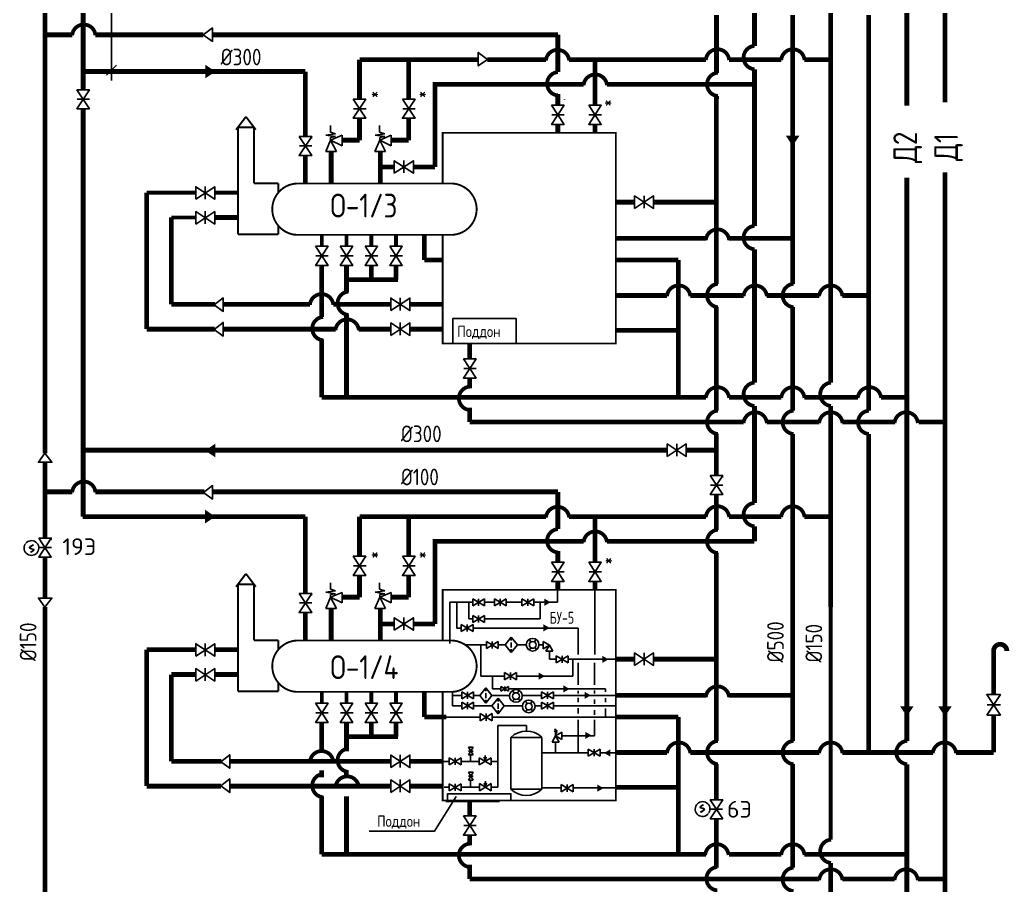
# Model space of a CAD drawing. Extents: x 0 to 118900, y 0 to 84100.
# Drawn here: x 73293 to 94078, y 21421 to 39600 of the extents above; entities that cross this region are included whole.
import ezdxf

# ---------------------------------------------------------------- set-up
doc = ezdxf.new("R2010")
doc.units = 0
doc.header["$LTSCALE"] = 1000
doc.layers.get('0').update_dxf_attribs({"linetype": 'CONTINUOUS'})
for name, color, linetype in [('LAYER1', 7, 'CONTINUOUS'), ('LAYER2', 7, 'CONTINUOUS'), ('ВОДА', 135, 'CONTINUOUS'), ('НЕФТЬ', 14, 'CONTINUOUS'), ('НЕФТЬ2', 8, 'CONTINUOUS')]:
    doc.layers.add(name, color=color, linetype=linetype)
doc.styles.add('ESKD', font='TXT.shx', dxfattribs={"width": 0.7, "height": 3})
doc.styles.add('MONOTXT_', font='txt.shx', dxfattribs={"width": 0.8})
doc.styles.get("Standard").update_dxf_attribs({"font": 'txt.shx', "width": 0.75})

# ---------------------------------------------------------------- blocks, each defined once
blk = doc.blocks.new('2')
for p, q in [((0, -1.5), (5, 1.5)), ((0, 1.5), (5, -1.5)), ((0, -1.5), (0, 1.5)), ((2.5, 1.25), (2.07, 1.69)), ((2.5, 0), (2.07, 1.69)), ((2.5, 0), (2.5, 2.5)), ((2.93, 1.69), (2.5, 1.25)), ((2.5, 0), (2.93, 1.69)), ((5, -1.5), (5, 1.5))]:
    blk.add_line(p, q)
blk = doc.blocks.new('5')
for p, q in [((-0.98, 3.28), (0.98, 3.28)), ((0.98, 3.28), (-0.98, 0)), ((-0.98, 3.28), (0.98, 0)), ((-0.98, 0), (0.98, 0)), ((0, 1.64), (-0.96, 1.64)), ((0, 1.64), (0.94, 1.64))]:
    blk.add_line(p, q)

msp = doc.modelspace()

# ---------------------------------------------------------------- linework, layer by layer
for p, q in [((75220, 38322), (75219, 40054)), ((75115, 38437), (75328, 38649)), ((84733, 37925), (84736, 37922)), ((79725, 37176), (79925, 37207)), ((79818, 37238), (79818, 37376)), ((79925, 37207), (79818, 37238)), ((80759, 37176), (80959, 37207)), ((80851, 37238), (80851, 37376)), ((80959, 37207), (80851, 37238)), ((79431, 37122), (79434, 37119)), ((79823, 37071), (79721, 36830)), ((79925, 37145), (79725, 37176)), ((79823, 37071), (80064, 37173)), ((79823, 37130), (79925, 37145)), ((79823, 37071), (79823, 37130)), ((80064, 36951), (79823, 37071)), ((79944, 36830), (79823, 37071)), ((80064, 37173), (80064, 36951)), ((80857, 37071), (80755, 36830)), ((80959, 37145), (80759, 37176)), ((80857, 37071), (81098, 37173)), ((80857, 37130), (80959, 37145)), ((80857, 37071), (80857, 37130)), ((81098, 36951), (80857, 37071)), ((80977, 36830), (80857, 37071)), ((81098, 37173), (81098, 36951)), ((79721, 36830), (79944, 36830)), ((80755, 36830), (80977, 36830)), ((88064, 29999), (88067, 29997)), ((73961, 28686), (73964, 28683)), ((79818, 27638), (79818, 27776)), ((80851, 27638), (80851, 27776)), ((79431, 27522), (79434, 27519)), ((79823, 27471), (79721, 27230)), ((79725, 27576), (79925, 27607)), ((79925, 27545), (79725, 27576)), ((79925, 27607), (79818, 27638)), ((79823, 27471), (80064, 27573)), ((79823, 27530), (79925, 27545)), ((79823, 27471), (79823, 27530)), ((79944, 27230), (79823, 27471)), ((80064, 27351), (79823, 27471)), ((80064, 27573), (80064, 27351)), ((80857, 27471), (80755, 27230)), ((80759, 27576), (80959, 27607)), ((80959, 27545), (80759, 27576)), ((80959, 27607), (80851, 27638)), ((80857, 27471), (81098, 27573)), ((80857, 27530), (80959, 27545)), ((80857, 27471), (80857, 27530)), ((80977, 27230), (80857, 27471)), ((81098, 27351), (80857, 27471)), ((81098, 27573), (81098, 27351)), ((79721, 27230), (79944, 27230)), ((80755, 27230), (80977, 27230)), ((82652, 26470), (83094, 26470)), ((82981, 25815), (83476, 25815)), ((83084, 25569), (83206, 25409)), ((83206, 25409), (83083, 25246)), ((84475, 24429), (84550, 24559)), ((84581, 24615), (84516, 24661)), ((84591, 24652), (84526, 24698)), ((84550, 24559), (84550, 24708)), ((84550, 24559), (84680, 24634)), ((84680, 24484), (84550, 24559)), ((84550, 24559), (84625, 24429)), ((84680, 24634), (84680, 24484)), ((84680, 24559), (84928, 24559)), ((84625, 24429), (84475, 24429)), ((84550, 24429), (84550, 24264)), ((84550, 24264), (84550, 24198)), ((82242, 23178), (83369, 23178))]:
    msp.add_line(p, q)
at = {"color": 7}
for p, q in [((82807, 27290), (82807, 27440)), ((82807, 27440), (83057, 27290)), ((82807, 27290), (83057, 27440)), ((82932, 27365), (82932, 27440)), ((83057, 27290), (83057, 27440)), ((83262, 27440), (83512, 27290)), ((83262, 27290), (83512, 27440)), ((83262, 27290), (83262, 27440)), ((83387, 27365), (83387, 27440)), ((83512, 27290), (83512, 27440)), ((83841, 27290), (83841, 27440)), ((83841, 27440), (84091, 27290)), ((83841, 27290), (84091, 27440)), ((83966, 27365), (83966, 27440)), ((84091, 27290), (84091, 27440)), ((82327, 27366), (82803, 27366)), ((82932, 27365), (82932, 27290)), ((83387, 27365), (83387, 27290)), ((83966, 27365), (83966, 27290)), ((82807, 26938), (82807, 27088)), ((82807, 27088), (83057, 26938)), ((82807, 26938), (83057, 27088)), ((82932, 27013), (82932, 27088)), ((83057, 26938), (83057, 27088)), ((82567, 26747), (82817, 26897)), ((82567, 26897), (82817, 26747)), ((82567, 26747), (82567, 26897)), ((82692, 26822), (82692, 26897)), ((82692, 26822), (82692, 26747)), ((82817, 26747), (82817, 26897)), ((82932, 27013), (82932, 26938)), ((83094, 26540), (83344, 26390)), ((83094, 26390), (83344, 26540)), ((83094, 26390), (83094, 26540)), ((83219, 26465), (83219, 26540)), ((83219, 26465), (83219, 26390)), ((83344, 26390), (83344, 26540)), ((84288, 26539), (84288, 26389)), ((84418, 26464), (84288, 26539)), ((84288, 26389), (84418, 26464)), ((84418, 26464), (84343, 26334)), ((84493, 26334), (84418, 26464)), ((84343, 26334), (84493, 26334)), ((84563, 26092), (84563, 26242)), ((84563, 26242), (84813, 26092)), ((84563, 26092), (84813, 26242)), ((84688, 26167), (84688, 26242)), ((84813, 26092), (84813, 26242)), ((84688, 26167), (84688, 26092)), ((83477, 25738), (83477, 25888)), ((83477, 25888), (83727, 25738)), ((83477, 25738), (83727, 25888)), ((83602, 25813), (83602, 25888)), ((83602, 25813), (83602, 25738)), ((83727, 25738), (83727, 25888)), ((82576, 25485), (82826, 25335)), ((82576, 25335), (82826, 25485)), ((82576, 25335), (82576, 25485)), ((82701, 25410), (82701, 25485)), ((82701, 25410), (82701, 25335)), ((82826, 25335), (82826, 25485)), ((84253, 25483), (84503, 25333)), ((84253, 25333), (84503, 25483)), ((84253, 25333), (84253, 25483)), ((84378, 25408), (84378, 25483)), ((84378, 25408), (84378, 25333)), ((84503, 25333), (84503, 25483)), ((82576, 25268), (82826, 25118)), ((82576, 25118), (82826, 25268)), ((82576, 25118), (82576, 25268)), ((82701, 25193), (82701, 25268)), ((82701, 25193), (82701, 25118)), ((82826, 25118), (82826, 25268)), ((84253, 25268), (84503, 25118)), ((84253, 25118), (84503, 25268)), ((84253, 25118), (84253, 25268)), ((84378, 25193), (84378, 25268)), ((84378, 25193), (84378, 25118)), ((84503, 25118), (84503, 25268)), ((82965, 24877), (82965, 25027)), ((82965, 25027), (83215, 24877)), ((82965, 24877), (83215, 25027)), ((83090, 24952), (83090, 25027)), ((83090, 24952), (83090, 24877)), ((83215, 24877), (83215, 25027)), ((82718, 24321), (82816, 24321)), ((82816, 24321), (82718, 24157)), ((82718, 24321), (82816, 24157)), ((82718, 24157), (82816, 24157)), ((82767, 24239), (82719, 24239)), ((82767, 24239), (82814, 24239)), ((85236, 24280), (85486, 24130)), ((85236, 24130), (85486, 24280)), ((85236, 24130), (85236, 24280)), ((85361, 24205), (85361, 24280)), ((85361, 24205), (85361, 24130)), ((85486, 24130), (85486, 24280)), ((82316, 24098), (82566, 23948)), ((82316, 23948), (82566, 24098)), ((82316, 23948), (82316, 24098)), ((82441, 24023), (82441, 24098)), ((82441, 24023), (82441, 23948)), ((82566, 23948), (82566, 24098)), ((82816, 23794), (82718, 23630)), ((82718, 23794), (82816, 23630)), ((82718, 23794), (82816, 23794)), ((82767, 23712), (82719, 23712)), ((82767, 23712), (82814, 23712)), ((82316, 23550), (82566, 23400)), ((82316, 23400), (82566, 23550)), ((82316, 23400), (82316, 23550)), ((82441, 23475), (82441, 23550)), ((82566, 23400), (82566, 23550)), ((82718, 23630), (82816, 23630)), ((84667, 23385), (84667, 23535)), ((84667, 23535), (84917, 23385)), ((84667, 23385), (84917, 23535)), ((84792, 23460), (84792, 23535)), ((84917, 23385), (84917, 23535)), ((82441, 23475), (82441, 23400)), ((84792, 23460), (84792, 23385))]:
    msp.add_line(p, q, dxfattribs=at)
at = {"color": 14, "const_width": 100}
for points in [[(74624, 38131), (74624, 56364)], [(79294, 38513), (74616, 38513)], [(79294, 37150), (79294, 38513)], [(74624, 29164), (74624, 37730)], [(79294, 36166), (79294, 36749)], [(79294, 29164), (74616, 29164)], [(79294, 27550), (79294, 29164)], [(79294, 26566), (79294, 27149)]]:
    msp.add_lwpolyline(points, dxfattribs=at)
at = {"color": 6}
for points, const_width in [([(91927, 49271), (91927, 37793)], 100), ([(92727, 48751), (92727, 37869)], 100), ([(92727, 36397), (92727, 16573)], 100), ([(91927, 36282), (91927, 24453)], 100), ([(79637, 35082), (79637, 34843)], 80), ([(80157, 35082), (80157, 34843)], 80), ([(80677, 35082), (80677, 34843)], 80), ([(81197, 35082), (81197, 34843)], 80), ([(85814, 34554), (87127, 34554)], 100), ([(87127, 34554), (87127, 33710)], 100), ([(79637, 34442), (79637, 33355)], 100), ([(80157, 34442), (80157, 33884)], 100), ([(80677, 34442), (80677, 34142)], 100), ([(81197, 34442), (81197, 34142)], 100), ([(80184, 34142), (81239, 34142)], 100), ([(87127, 33710), (87127, 31671)], 100), ([(80157, 33406), (80157, 31671)], 100), ([(85814, 33077), (87127, 33077)], 100), ([(79637, 32891), (79637, 31671)], 100), ([(82746, 32800), (82746, 32477)], 100), ([(82746, 32075), (82746, 31860)], 100), ([(79637, 31671), (87706, 31671)], 100), ([(88193, 31671), (89290, 31671)], 100), ([(89777, 31671), (90899, 31671)], 100), ([(91386, 31671), (91927, 31671)], 100), ([(82746, 31455), (82746, 31151)], 100), ([(82746, 31151), (88499, 31151)], 100), ([(88985, 31151), (90087, 31151)], 100), ([(90573, 31151), (91677, 31151)], 100), ([(92177, 31151), (92727, 31151)], 100), ([(79637, 25482), (79637, 25243)], 80), ([(80157, 25482), (80157, 25243)], 80), ([(80677, 25482), (80677, 25243)], 80), ([(81197, 25482), (81197, 25243)], 80), ([(85814, 24954), (87127, 24954)], 100), ([(87127, 24954), (87127, 22071)], 100), ([(79637, 24842), (79637, 24231)], 100), ([(80157, 24842), (80157, 24231)], 100), ([(80677, 24842), (80677, 24542)], 100), ([(81197, 24842), (81197, 24542)], 100), ([(80184, 24542), (81239, 24542)], 100), ([(91927, 23963), (91927, 20751)], 100), ([(79637, 23831), (79637, 23690)], 100), ([(79637, 23831), (79637, 23690)], 100), ([(80155, 23831), (80155, 23690)], 100), ([(80155, 23831), (80155, 23690)], 100), ([(85814, 23477), (87127, 23477)], 100), ([(79637, 23291), (79637, 22071)], 100), ([(80157, 23291), (80157, 22071)], 100), ([(82746, 23200), (82746, 22877)], 100), ([(82746, 22475), (82746, 22260)], 100), ([(79637, 22071), (87706, 22071)], 100), ([(88193, 22071), (89290, 22071)], 100), ([(89777, 22071), (91927, 22071)], 100), ([(82746, 21855), (82746, 21551)], 100), ([(82746, 21551), (90087, 21551)], 100), ([(90573, 21551), (91671, 21551)], 100), ([(92157, 21551), (92727, 21551)], 100)]:
    msp.add_lwpolyline(points, dxfattribs=dict(at, const_width=const_width))
at = {"color": 40}
for points, const_width in [([(73824, 30492), (73824, 40564)], 100), ([(88727, 40288), (88727, 39052)], 100), ([(90327, 40289), (90327, 31978)], 100), ([(91127, 39700), (91127, 31390)], 100), ([(73824, 39284), (74394, 39284)], 100), ([(74882, 39284), (77152, 39284)], 100), ([(77339, 39284), (84596, 39284)], 100), ([(84596, 38501), (84596, 39284)], 100), ([(80430, 38764), (82925, 38764)], 100), ([(80430, 37931), (80430, 38764)], 100), ([(81464, 37931), (81464, 38764)], 100), ([(83112, 38764), (84347, 38764)], 100), ([(84833, 38764), (87705, 38764)], 100), ([(85376, 37805), (85376, 38764)], 100), ([(88193, 38764), (89289, 38764)], 100), ([(89777, 38764), (90327, 38764)], 100), ([(90327, 38764), (90327, 34124)], 100), ([(88727, 38561), (88727, 35270)], 100), ([(82014, 36509), (82014, 38244), (85140, 38244)], 100), ([(85626, 38244), (88727, 38244)], 100), ([(84596, 37805), (84596, 38041)], 100), ([(80430, 37071), (80430, 37530)], 100), ([(81464, 37071), (81464, 37530)], 100), ([(84596, 37226), (84596, 37403)], 100), ([(85376, 37225), (85376, 37403)], 100), ([(80066, 37071), (80430, 37071)], 100), ([(81099, 37071), (81464, 37071)], 100), ([(79835, 36830), (79835, 36161)], 100), ([(80868, 36830), (80868, 36161)], 100), ([(80868, 36509), (81161, 36509)], 100), ([(81563, 36509), (82014, 36509)], 100), ([(75956, 35967), (75956, 33102)], 100), ([(76989, 35967), (75956, 35967)], 80), ([(77878, 35967), (77390, 35967)], 80), ([(76476, 35447), (76476, 33623)], 100), ([(76989, 35447), (76476, 35447)], 80), ([(77878, 35447), (77390, 35447)], 100), ([(88727, 34779), (88727, 31979)], 100), ([(77393, 33623), (76476, 33623)], 100), ([(79389, 33623), (77568, 33623)], 100), ([(81087, 33623), (79877, 33623)], 100), ([(82178, 33623), (81488, 33623)], 100), ([(85814, 33809), (86891, 33809)], 100), ([(87378, 33809), (88499, 33809)], 100), ([(88986, 33809), (90087, 33809)], 100), ([(90574, 33809), (91127, 33809)], 100), ([(77387, 33102), (75956, 33102)], 100), ([(79928, 33102), (77568, 33102)], 100), ([(81087, 33102), (80413, 33102)], 100), ([(82176, 33102), (81488, 33102)], 100), ([(88727, 31488), (88727, 29452)], 100), ([(90327, 31489), (90327, 27262)], 100), ([(91127, 30900), (91127, 24209)], 100), ([(73824, 28714), (73824, 30305)], 100), ([(73824, 29684), (74394, 29684)], 100), ([(74882, 29684), (77173, 29684)], 100), ([(77343, 29684), (84596, 29684)], 100), ([(84596, 28901), (84596, 29684)], 100), ([(80430, 29164), (84347, 29164)], 100), ([(80430, 28331), (80430, 29164)], 100), ([(81464, 28331), (81464, 29164)], 100), ([(84833, 29164), (87705, 29164)], 100), ([(85376, 28205), (85376, 29164)], 100), ([(88193, 29164), (89289, 29164)], 100), ([(89777, 29164), (90327, 29164)], 100), ([(90327, 29164), (90327, 22378)], 80), ([(88727, 28961), (88727, 28644)], 100), ([(82014, 26909), (82014, 28644), (85140, 28644)], 100), ([(85626, 28644), (88727, 28644)], 100), ([(84596, 28205), (84596, 28441)], 100), ([(73824, 27451), (73824, 28313)], 100), ([(80430, 27471), (80430, 27930)], 100), ([(81464, 27471), (81464, 27930)], 100), ([(84596, 27626), (84596, 27803)], 100), ([(85376, 27625), (85376, 27803)], 100), ([(80066, 27471), (80430, 27471)], 100), ([(81099, 27471), (81464, 27471)], 100), ([(73824, 19218), (73824, 27264)], 100), ([(79835, 27230), (79835, 26561)], 100), ([(80868, 27230), (80868, 26561)], 100), ([(80868, 26909), (81161, 26909)], 100), ([(81563, 26909), (82014, 26909)], 100), ([(75956, 26367), (75956, 23502)], 100), ([(76989, 26367), (75956, 26367)], 100), ([(77878, 26367), (77390, 26367)], 100), ([(93750, 25425), (93750, 26350)], 100), ([(76476, 25847), (76476, 24023)], 100), ([(76989, 25847), (76476, 25847)], 100), ([(77878, 25847), (77390, 25847)], 100), ([(93750, 24209), (93750, 24996)], 100), ([(85814, 24209), (86891, 24209)], 100), ([(87378, 24209), (90087, 24209)], 100), ([(90574, 24209), (92474, 24209)], 100), ([(92961, 24209), (93750, 24209)], 100), ([(77524, 24023), (76476, 24023)], 100), ([(81087, 24023), (77705, 24023)], 100), ([(82178, 24023), (81488, 24023)], 100), ([(77519, 23502), (75956, 23502)], 100), ([(81087, 23502), (77705, 23502)], 100), ([(82176, 23502), (81488, 23502)], 100), ([(90327, 21889), (90327, 16803)], 100)]:
    msp.add_lwpolyline(points, dxfattribs=dict(at, const_width=const_width))
at = {"color": 7, "const_width": 100}
for points in [[(87929, 39703), (87929, 38485)], [(87928, 38002), (87927, 36509)], [(87927, 36509), (87927, 34049)], [(87927, 33567), (87927, 31386)], [(87927, 30904), (87927, 30027)], [(87927, 29626), (87927, 28885)], [(87927, 28403), (87927, 24449)], [(87927, 23967), (87927, 23217)], [(87927, 22816), (87927, 21786)]]:
    msp.add_lwpolyline(points, dxfattribs=at)
at = {"color": 102, "const_width": 100}
for points in [[(89527, 39702), (89527, 34051)], [(85814, 35007), (87710, 35007)], [(88189, 35007), (89527, 35007)], [(89527, 33565), (89527, 31388)], [(89527, 30902), (89527, 24451)], [(85814, 25407), (87710, 25407)], [(88189, 25407), (89527, 25407)], [(89527, 23965), (89527, 21788)]]:
    msp.add_lwpolyline(points, dxfattribs=at)
for points in [[(74492, 38131), (74755, 37730), (74492, 37730), (74755, 38131), (74492, 38131)], [(74760, 37931), (74497, 37931)], [(80299, 37931), (80562, 37530), (80299, 37530), (80562, 37931), (80299, 37931)], [(81332, 37931), (81596, 37530), (81332, 37530), (81596, 37931), (81332, 37931)], [(80567, 37731), (80304, 37731)], [(81600, 37731), (81337, 37731)], [(84464, 37805), (84728, 37403), (84464, 37403), (84728, 37805), (84464, 37805)], [(85244, 37805), (85508, 37403), (85244, 37403), (85508, 37805), (85244, 37805)], [(84732, 37604), (84469, 37604)], [(85512, 37604), (85249, 37604)], [(79162, 37150), (79425, 36749), (79162, 36749), (79425, 37150), (79162, 37150)], [(79430, 36950), (79167, 36950)], [(81161, 36377), (81563, 36640), (81563, 36377), (81161, 36640), (81161, 36377)], [(81362, 36645), (81362, 36382)], [(76989, 35829), (77390, 36092), (77390, 35829), (76989, 36092), (76989, 35829)], [(77189, 36097), (77189, 35834)], [(86207, 35637), (86608, 35901), (86608, 35637), (86207, 35901), (86207, 35637)], [(86407, 35905), (86407, 35642)], [(76989, 35309), (77390, 35572), (77390, 35309), (76989, 35572), (76989, 35309)], [(77189, 35577), (77189, 35314)], [(79506, 34843), (79769, 34442), (79506, 34442), (79769, 34843), (79506, 34843)], [(80025, 34843), (80289, 34442), (80025, 34442), (80289, 34843), (80025, 34843)], [(80546, 34843), (80809, 34442), (80546, 34442), (80809, 34843), (80546, 34843)], [(81066, 34843), (81329, 34442), (81066, 34442), (81329, 34843), (81066, 34843)], [(79774, 34643), (79510, 34643)], [(80294, 34643), (80030, 34643)], [(80814, 34643), (80550, 34643)], [(81334, 34643), (81071, 34643)], [(81087, 33491), (81488, 33754), (81488, 33491), (81087, 33754), (81087, 33491)], [(81287, 33759), (81287, 33496)], [(81087, 32971), (81488, 33234), (81488, 32971), (81087, 33234), (81087, 32971)], [(81287, 33239), (81287, 32976)], [(82614, 32477), (82878, 32075), (82614, 32075), (82878, 32477), (82614, 32477)], [(82883, 32276), (82619, 32276)], [(86894, 30427), (87295, 30690), (87295, 30427), (86894, 30690), (86894, 30427)], [(87094, 30695), (87094, 30432)], [(87796, 30027), (88059, 29626), (87796, 29626), (88059, 30027), (87796, 30027)], [(88064, 29827), (87800, 29827)], [(73692, 28714), (73955, 28313), (73692, 28313), (73955, 28714), (73692, 28714)], [(73960, 28514), (73697, 28514)], [(80299, 28331), (80562, 27930), (80299, 27930), (80562, 28331), (80299, 28331)], [(81332, 28331), (81596, 27930), (81332, 27930), (81596, 28331), (81332, 28331)], [(80567, 28131), (80304, 28131)], [(81600, 28131), (81337, 28131)], [(84464, 28205), (84728, 27803), (84464, 27803), (84728, 28205), (84464, 28205)], [(85246, 28205), (85509, 27803), (85246, 27803), (85509, 28205), (85246, 28205)], [(84732, 28004), (84469, 28004)], [(85514, 28004), (85251, 28004)], [(79162, 27550), (79425, 27149), (79162, 27149), (79425, 27550), (79162, 27550)], [(79430, 27350), (79167, 27350)], [(81161, 26777), (81563, 27040), (81563, 26777), (81161, 27040), (81161, 26777)], [(81362, 27045), (81362, 26782)], [(76989, 26229), (77390, 26492), (77390, 26229), (76989, 26492), (76989, 26229)], [(77189, 26497), (77189, 26234)], [(86207, 26037), (86608, 26301), (86608, 26037), (86207, 26301), (86207, 26037)], [(86407, 26305), (86407, 26042)], [(76989, 25709), (77390, 25972), (77390, 25709), (76989, 25972), (76989, 25709)], [(77189, 25977), (77189, 25714)], [(93607, 24996), (93892, 25425), (93607, 25425), (93892, 24996), (93607, 24996)], [(79506, 25243), (79769, 24842), (79506, 24842), (79769, 25243), (79506, 25243)], [(80025, 25243), (80289, 24842), (80025, 24842), (80289, 25243), (80025, 25243)], [(80546, 25243), (80809, 24842), (80546, 24842), (80809, 25243), (80546, 25243)], [(81066, 25243), (81329, 24842), (81066, 24842), (81329, 25243), (81066, 25243)], [(93898, 25212), (93613, 25212)], [(79774, 25043), (79510, 25043)], [(80294, 25043), (80030, 25043)], [(80814, 25043), (80550, 25043)], [(81334, 25043), (81071, 25043)], [(81087, 23891), (81488, 24154), (81488, 23891), (81087, 24154), (81087, 23891)], [(81287, 24159), (81287, 23896)], [(81087, 23371), (81488, 23634), (81488, 23371), (81087, 23634), (81087, 23371)], [(81287, 23639), (81287, 23376)], [(88059, 22816), (87796, 23217), (88059, 23217), (87796, 22816), (88059, 22816)], [(82614, 22877), (82878, 22475), (82614, 22475), (82878, 22877), (82614, 22877)], [(87791, 23016), (88054, 23016)], [(82883, 22676), (82619, 22676)]]:
    msp.add_lwpolyline(points)
for points, const_width in [([(77836, 37290), (78044, 37564)], 40), ([(78044, 37564), (78251, 37290)], 40), ([(77878, 36166), (77878, 37343)], 40), ([(77878, 37343), (78211, 37343)], 40), ([(78211, 37343), (78211, 36166)], 40), ([(82178, 36161), (82178, 37225), (85814, 37225), (85814, 32800), (82178, 32800), (82178, 35082)], 40), ([(77878, 35091), (77878, 36166)], 40), ([(78211, 36166), (78723, 36166)], 40), ([(78723, 36166), (78723, 35968)], 40), ([(82377, 36161), (79110, 36161)], 40), ([(85814, 35769), (86207, 35769)], 100), ([(86608, 35769), (87927, 35769)], 100), ([(78723, 35274), (78723, 35091)], 40), ([(78723, 35091), (77878, 35091)], 40), ([(79110, 35082), (82377, 35082)], 40), ([(77836, 27690), (78044, 27964)], 40), ([(78044, 27964), (78251, 27690)], 40), ([(77878, 27743), (78211, 27743)], 40), ([(77878, 26566), (77878, 27743)], 40), ([(78211, 27743), (78211, 26566)], 40), ([(82178, 26561), (82178, 27625), (85814, 27625), (85814, 23200), (82178, 23200), (82178, 25482)], 40), ([(77878, 25491), (77878, 26566)], 40), ([(78211, 26566), (78723, 26566)], 40), ([(78723, 26566), (78723, 26368)], 40), ([(82377, 26561), (79110, 26561)], 40), ([(85814, 26169), (86207, 26169)], 100), ([(86608, 26169), (87927, 26169)], 100), ([(78723, 25674), (78723, 25491)], 40), ([(78723, 25491), (77878, 25491)], 40), ([(79110, 25482), (82377, 25482)], 40)]:
    msp.add_lwpolyline(points, dxfattribs=dict(const_width=const_width))
at = {"const_width": 40}
for points in [[(79110, 36161, 0.951173), (79110, 35082)], [(82377, 35082, 0.951173), (82377, 36161)], [(79110, 26561, 0.951173), (79110, 25482)], [(82377, 25482, 0.951173), (82377, 26561)]]:
    msp.add_lwpolyline(points, format="xyb", dxfattribs=at)
at = {"color": 0}
for points in [[(82388, 32800), (82388, 33322), (83718, 33322), (83718, 32800)], [(82279, 23200), (82279, 23342), (83609, 23342), (83609, 23200)]]:
    msp.add_lwpolyline(points, dxfattribs=at)
for points in [[(73414, 28599, -39.331252), (73405, 28586)], [(87760, 22926, -39.331252), (87769, 22939)]]:
    msp.add_lwpolyline(points, format="xyb")
at = {"color": 40, "const_width": 100}
for points in [[(93889, 26481, 0.098491), (93836, 26471, 0.098491), (93791, 26441, 0.098491), (93760, 26396, 0.098491), (93750, 26342)], [(94028, 26342, 0.098491), (94017, 26396, 0.098491), (93987, 26441, 0.098491), (93942, 26471, 0.098491), (93889, 26481)]]:
    msp.add_lwpolyline(points, format="xyb", dxfattribs=at)
for points, knots in [([(73531, 28492), (73518, 28496), (73472, 28513), (73529, 28548), (73574, 28570), (73573, 28571)], [1.558943, 1.558943, 1.558943, 1.558943, 1.9528, 2.998133, 3.030734, 3.030734, 3.030734, 3.030734]), ([(73533, 28491), (73519, 28495), (73474, 28511), (73531, 28547), (73575, 28569), (73575, 28570)], [1.558943, 1.558943, 1.558943, 1.558943, 1.9528, 2.998133, 3.030734, 3.030734, 3.030734, 3.030734]), ([(73534, 28490), (73520, 28494), (73475, 28511), (73531, 28547), (73576, 28568), (73575, 28569)], [1.558943, 1.558943, 1.558943, 1.558943, 1.9528, 2.998133, 3.030734, 3.030734, 3.030734, 3.030734]), ([(73535, 28488), (73521, 28492), (73476, 28509), (73533, 28545), (73577, 28566), (73577, 28567)], [1.558943, 1.558943, 1.558943, 1.558943, 1.9528, 2.998133, 3.030734, 3.030734, 3.030734, 3.030734]), ([(73538, 28489), (73524, 28494), (73479, 28510), (73536, 28546), (73580, 28568), (73580, 28568)], [1.558943, 1.558943, 1.558943, 1.558943, 1.9528, 2.998133, 3.030734, 3.030734, 3.030734, 3.030734]), ([(73517, 28417), (73555, 28438), (73614, 28470), (73557, 28484), (73538, 28490)], [0, 0, 0, 0, 0.950567, 1.50001, 1.50001, 1.50001, 1.50001]), ([(73519, 28416), (73556, 28436), (73616, 28469), (73559, 28483), (73539, 28489)], [0, 0, 0, 0, 0.950567, 1.50001, 1.50001, 1.50001, 1.50001]), ([(73519, 28415), (73557, 28435), (73616, 28467), (73560, 28482), (73540, 28488)], [0, 0, 0, 0, 0.950567, 1.50001, 1.50001, 1.50001, 1.50001]), ([(73524, 28415), (73561, 28435), (73621, 28467), (73564, 28482), (73544, 28488)], [0, 0, 0, 0, 0.950567, 1.50001, 1.50001, 1.50001, 1.50001]), ([(87650, 23110), (87612, 23090), (87553, 23057), (87610, 23043), (87629, 23037)], [0, 0, 0, 0, 0.950567, 1.50001, 1.50001, 1.50001, 1.50001]), ([(87654, 23110), (87617, 23090), (87557, 23057), (87614, 23043), (87633, 23037)], [0, 0, 0, 0, 0.950567, 1.50001, 1.50001, 1.50001, 1.50001]), ([(87655, 23109), (87617, 23088), (87558, 23056), (87614, 23042), (87634, 23036)], [0, 0, 0, 0, 0.950567, 1.50001, 1.50001, 1.50001, 1.50001]), ([(87657, 23107), (87619, 23087), (87559, 23055), (87616, 23041), (87636, 23035)], [0, 0, 0, 0, 0.950567, 1.50001, 1.50001, 1.50001, 1.50001]), ([(87636, 23035), (87649, 23031), (87695, 23015), (87638, 22979), (87593, 22957), (87594, 22956)], [1.558943, 1.558943, 1.558943, 1.558943, 1.9528, 2.998133, 3.030734, 3.030734, 3.030734, 3.030734]), ([(87639, 23037), (87652, 23032), (87698, 23016), (87641, 22980), (87596, 22958), (87597, 22958)], [1.558943, 1.558943, 1.558943, 1.558943, 1.9528, 2.998133, 3.030734, 3.030734, 3.030734, 3.030734]), ([(87640, 23035), (87654, 23031), (87699, 23014), (87642, 22978), (87598, 22957), (87598, 22956)], [1.558943, 1.558943, 1.558943, 1.558943, 1.9528, 2.998133, 3.030734, 3.030734, 3.030734, 3.030734]), ([(87640, 23034), (87654, 23030), (87700, 23013), (87643, 22978), (87598, 22956), (87599, 22955)], [1.558943, 1.558943, 1.558943, 1.558943, 1.9528, 2.998133, 3.030734, 3.030734, 3.030734, 3.030734]), ([(87642, 23033), (87656, 23029), (87701, 23012), (87644, 22976), (87600, 22955), (87601, 22954)], [1.558943, 1.558943, 1.558943, 1.558943, 1.9528, 2.998133, 3.030734, 3.030734, 3.030734, 3.030734])]:
    msp.add_open_spline(points, degree=3, knots=knots)
at = {"color": 7}
for points in [[(84314, 27440), (84314, 27290), (84444, 27365), (84314, 27290)], [(84294, 26902), (84294, 26752), (84424, 26827), (84294, 26752)], [(85530, 26240), (85530, 26090), (85660, 26165), (85530, 26090)], [(84195, 25888), (84195, 25738), (84325, 25813), (84195, 25738)], [(84713, 25619), (84713, 25469), (84843, 25544), (84713, 25469)], [(85158, 25485), (85158, 25335), (85287, 25410), (85158, 25335)], [(85173, 24643), (85173, 24493), (85303, 24568), (85173, 24493)], [(85697, 24124), (85697, 24274), (85567, 24199), (85697, 24274)], [(85427, 23535), (85427, 23385), (85556, 23460), (85427, 23385)]]:
    msp.add_solid(points, dxfattribs=at)
at = {"layer": 'LAYER1', "color": 7}
for points in [[(77148, 39281), (77339, 39144), (77339, 39429), (77148, 39281)], [(83117, 38767), (82925, 38630), (82925, 38915), (83117, 38767)], [(77377, 33610), (77568, 33473), (77568, 33758), (77377, 33610)], [(77377, 33095), (77568, 32957), (77568, 33242), (77377, 33095)], [(73820, 30497), (73683, 30305), (73968, 30305), (73820, 30497)], [(77152, 29668), (77343, 29531), (77343, 29816), (77152, 29668)], [(73820, 27260), (73683, 27451), (73968, 27451), (73820, 27260)], [(77514, 24015), (77705, 23877), (77705, 24162), (77514, 24015)], [(77514, 23506), (77705, 23368), (77705, 23654), (77514, 23506)]]:
    msp.add_lwpolyline(points, dxfattribs=at)
at = {"layer": 'LAYER2', "color": 40, "const_width": 80}
for points in [[(74393, 39272, -0.93073), (74883, 39272)], [(88727, 38561, -0.93073), (88727, 39052)], [(84345, 38741, -0.93073), (84835, 38741)], [(87704, 38753, -0.93073), (88195, 38753)], [(89288, 38753, -0.93073), (89778, 38753)], [(84599, 38011, -0.93073), (84599, 38502)], [(85137, 38223, -0.93073), (85628, 38223)], [(88727, 34779, -0.93073), (88727, 35270)], [(86889, 33791, -0.93073), (87380, 33791)], [(88497, 33791, -0.93073), (88987, 33791)], [(90085, 33791, -0.93073), (90575, 33791)], [(79388, 33610, -0.93073), (79879, 33610)], [(79925, 33078, -0.93073), (80416, 33078)], [(88727, 31488, -0.93073), (88727, 31979)], [(90336, 31488, -0.93073), (90336, 31979)], [(91131, 30899, -0.93073), (91131, 31390)], [(74393, 29672, -0.93073), (74883, 29672)], [(84345, 29141, -0.93073), (84835, 29141)], [(87704, 29153, -0.93073), (88195, 29153)], [(88727, 28961, -0.93073), (88727, 29452)], [(89288, 29153, -0.93073), (89778, 29153)], [(84599, 28411, -0.93073), (84599, 28902)], [(85137, 28623, -0.93073), (85628, 28623)], [(86889, 24191, -0.93073), (87380, 24191)], [(90085, 24191, -0.93073), (90575, 24191)], [(92472, 24191, -0.93073), (92963, 24191)], [(79388, 24010, -0.93073), (79879, 24010)], [(79925, 23478, -0.93073), (80416, 23478)], [(90336, 21888, -0.93073), (90336, 22379)]]:
    msp.add_lwpolyline(points, format="xyb", dxfattribs=at)
at = {"layer": 'LAYER2', "color": 7, "const_width": 80}
for points in [[(87959, 37998, -0.93073), (87959, 38489)], [(87959, 33563, -0.93073), (87959, 34053)], [(87959, 30899, -0.93073), (87959, 31390)], [(87959, 28398, -0.93073), (87959, 28889)], [(87959, 23963, -0.93073), (87959, 24453)], [(87946, 21312, -0.93073), (87946, 21803)]]:
    msp.add_lwpolyline(points, format="xyb", dxfattribs=at)
at = {"layer": 'LAYER2', "color": 102, "const_width": 80}
for points in [[(87704, 34969, -0.93073), (88195, 34969)], [(89547, 33563, -0.93073), (89547, 34053)], [(89547, 30899, -0.93073), (89547, 31390)], [(87704, 25369, -0.93073), (88195, 25369)], [(89547, 23963, -0.93073), (89547, 24453)], [(89547, 21299, -0.93073), (89547, 21790)]]:
    msp.add_lwpolyline(points, format="xyb", dxfattribs=at)
at = {"layer": 'LAYER2', "color": 6, "const_width": 80}
for points in [[(80198, 33400, -0.93073), (80198, 33891)], [(79665, 32868, -0.93073), (79665, 33358)], [(82746, 31403, -0.93073), (82746, 31894)], [(87704, 31654, -0.93073), (88195, 31654)], [(89288, 31654, -0.93073), (89778, 31654)], [(90897, 31654, -0.93073), (91388, 31654)], [(88497, 31128, -0.93073), (88987, 31128)], [(90085, 31128, -0.93073), (90575, 31128)], [(91669, 31128, -0.93073), (92159, 31128)], [(80198, 23800, -0.93073), (80198, 24291)], [(91934, 23963, -0.93073), (91934, 24453)], [(79665, 23268, -0.93073), (79665, 23758)], [(82746, 21803, -0.93073), (82746, 22294)], [(87691, 22054, -0.93073), (88182, 22054)], [(89288, 22054, -0.93073), (89778, 22054)], [(90085, 21528, -0.93073), (90575, 21528)], [(91669, 21528, -0.93073), (92159, 21528)]]:
    msp.add_lwpolyline(points, format="xyb", dxfattribs=at)
at = {"layer": 'ВОДА', "color": 0, "const_width": 100}
for points in [[(86894, 30559), (74624, 30559)], [(87927, 30559), (87295, 30559)]]:
    msp.add_lwpolyline(points, dxfattribs=at)
at = {"layer": 'НЕФТЬ', "color": 7}
for p, q in [((84589, 27366), (84589, 27625)), ((82327, 26501), (82327, 27366)), ((82728, 27366), (82728, 27013)), ((83057, 27366), (83262, 27366)), ((83507, 27366), (83841, 27366)), ((84096, 27366), (84589, 27366)), ((84225, 27013), (84225, 27366)), ((82473, 26822), (82567, 26822)), ((82728, 27013), (82807, 27013)), ((82817, 26822), (85023, 26822)), ((83054, 27013), (84225, 27013)), ((85023, 26822), (85022, 26268)), ((83492, 26469), (83619, 26633)), ((83747, 26469), (83619, 26633)), ((83619, 26633), (83619, 26560)), ((82981, 26468), (82981, 25815)), ((83339, 26468), (83493, 26468)), ((83492, 26469), (83619, 26306)), ((83619, 26518), (83619, 26411)), ((83747, 26469), (83619, 26306)), ((83746, 26468), (83932, 26468)), ((83998, 26588), (84031, 26528)), ((84031, 26410), (84000, 26356)), ((84104, 26529), (84134, 26588)), ((84114, 26416), (84150, 26373)), ((84199, 26468), (84293, 26468)), ((83619, 26378), (83619, 26310)), ((84423, 26345), (84423, 26169)), ((84423, 26169), (84563, 26169)), ((84813, 26169), (85814, 26169)), ((84913, 25815), (84913, 26169)), ((85022, 26093), (85022, 25627)), ((85368, 26091), (85368, 25630)), ((83226, 25815), (83226, 25543)), ((83723, 25815), (84913, 25815)), ((82957, 25406), (83084, 25569)), ((83084, 25569), (83084, 25497)), ((82382, 25482), (82382, 25407)), ((82382, 25407), (82580, 25407)), ((82382, 25407), (82382, 25189)), ((82828, 25407), (82960, 25407)), ((82957, 25406), (83084, 25242)), ((83084, 25454), (83084, 25347)), ((83206, 25407), (83580, 25407)), ((83226, 25543), (83402, 25543)), ((83564, 25543), (85600, 25543)), ((83646, 25513), (83679, 25453)), ((83752, 25455), (83782, 25513)), ((83848, 25407), (84253, 25407)), ((84503, 25407), (85814, 25407)), ((85022, 25503), (85022, 25451)), ((85022, 25358), (85022, 25265)), ((85368, 25510), (85368, 25447)), ((85600, 25543), (85600, 25482)), ((82382, 25189), (82580, 25189)), ((82829, 25189), (83220, 25189)), ((83084, 25315), (83084, 25246)), ((83212, 25188), (83339, 25352)), ((83212, 25188), (83339, 25024)), ((83466, 25188), (83339, 25352)), ((83339, 25352), (83339, 25279)), ((83339, 25236), (83339, 25129)), ((83466, 25188), (83339, 25024)), ((83466, 25189), (83852, 25189)), ((83679, 25335), (83648, 25282)), ((83762, 25341), (83798, 25299)), ((83917, 25292), (83950, 25233)), ((84023, 25234), (84054, 25292)), ((84119, 25189), (84258, 25189)), ((84503, 25189), (85814, 25189)), ((85368, 25324), (85368, 25231)), ((85600, 25348), (85600, 25265)), ((82178, 24952), (82965, 24952)), ((83215, 24952), (85790, 24952)), ((83339, 25097), (83339, 25028)), ((83950, 25115), (83920, 25061)), ((84033, 25120), (84070, 25078)), ((85022, 25141), (85022, 25027)), ((85368, 25096), (85368, 25003)), ((85600, 25131), (85600, 24952)), ((83334, 24777), (83935, 24777)), ((83334, 23477), (83334, 24777)), ((83935, 24777), (83935, 24659)), ((85022, 24893), (85022, 24458)), ((85022, 24884), (85022, 24450)), ((85368, 24559), (85368, 24897)), ((84260, 24527), (83607, 24527)), ((83607, 24527), (83607, 23438)), ((84260, 23438), (84260, 24527)), ((85368, 24559), (84928, 24559)), ((85022, 24453), (85022, 24200)), ((82763, 24157), (82763, 24018)), ((84260, 24200), (85236, 24200)), ((85486, 24200), (85815, 24200)), ((82315, 24021), (82179, 24021)), ((82940, 24021), (82566, 24021)), ((83334, 24021), (83198, 24021)), ((82763, 23633), (82763, 23474)), ((82316, 23477), (82206, 23477)), ((82943, 23477), (82566, 23477)), ((83334, 23477), (83191, 23477)), ((83607, 23438), (84260, 23438)), ((84260, 23465), (84662, 23465))]:
    msp.add_line(p, q, dxfattribs=at)
at = {"layer": 'НЕФТЬ', "color": 8}
msp.add_line((84929, 23465), (86084, 23465), dxfattribs=at)
at = {"layer": 'НЕФТЬ', "color": 14}
for points in [[(77404, 38513, 0, 285, 0), (77191, 38513, 285, 285, 0)], [(77400, 29164, 0, 285, 0), (77187, 29164, 285, 285, 0)]]:
    msp.add_lwpolyline(points, format="xyseb", dxfattribs=at)
at = {"layer": 'НЕФТЬ', "color": 102}
msp.add_lwpolyline([(89527, 36951, 0, 285, 0), (89527, 37164, 285, 285, 0)], format="xyseb", dxfattribs=at)
at = {"layer": 'НЕФТЬ', "color": 6, "const_width": 100}
for points in [[(81789, 34552), (81789, 35082)], [(81789, 34552), (82178, 34552)], [(81789, 24952), (81789, 25482)], [(81789, 24952), (82253, 24952)]]:
    msp.add_lwpolyline(points, dxfattribs=at)
at = {"layer": 'НЕФТЬ', "color": 0}
msp.add_lwpolyline([(77186, 30553, 0, 285, 0), (77399, 30553, 285, 285, 0)], format="xyseb", dxfattribs=at)
at = {"layer": 'НЕФТЬ', "color": 6}
for points in [[(91927, 24966, 0, 285, 0), (91927, 25179, 285, 285, 0)], [(92728, 24966, 0, 285, 0), (92728, 25179, 285, 285, 0)]]:
    msp.add_lwpolyline(points, format="xyseb", dxfattribs=at)
at = {"layer": 'НЕФТЬ', "color": 7}
msp.add_lwpolyline([(80630, 22558), (82006, 22558), (82459, 23282)], dxfattribs=at)
for centre, radius in [((84066, 26472), 134), ((84068, 26468), 70.7), ((83714, 25397), 134), ((83717, 25394), 70.7), ((83985, 25177), 134), ((83988, 25173), 70.7)]:
    msp.add_circle(centre, radius, dxfattribs=at)
for centre, start, end in [((83935, 24183), 46.4418, 133.6592), ((83935, 23782), 226.3408, 313.5582)]:
    msp.add_arc(centre, 475, start, end, dxfattribs=at)
at = {"layer": 'НЕФТЬ2', "color": 7}
for p, q in [((85372, 26268), (85372, 27610)), ((82473, 26822), (82473, 27366))]:
    msp.add_line(p, q, dxfattribs=at)

# ---------------------------------------------------------------- block references
at = {"xscale": 50, "yscale": 50, "zscale": 50, "rotation": 270}
msp.add_blockref('5', (83397, 25544), dxfattribs=at)
at = {"xscale": 50, "yscale": 50, "zscale": 50}
for p in [(82943, 24023), (82948, 23479)]:
    msp.add_blockref('2', p, dxfattribs=at)

# ---------------------------------------------------------------- texts
at = {"color": 7, "width": 0.8}
for s, p in [('%%C300', (77512, 38642)), ('%%C300', (81298, 30727)), ('%%C100', (81298, 29821))]:
    msp.add_text(s, height=350, dxfattribs=at).set_placement(p)
at = {"width": 0.8}
for s, height, p in [('*', 300, (80669, 37913)), ('*', 300, (81672, 37913)), ('*', 300, (85569, 37733)), ('О-1/3', 500, (79817, 35447)), ('*', 300, (80669, 28239)), ('*', 300, (81672, 28239)), ('*', 300, (85581, 28117)), ('О-1/4', 500, (79817, 25750))]:
    msp.add_text(s, height=height, dxfattribs=at).set_placement(p)
for s, p in [('Д2', (92144, 36591)), ('Д1', (93002, 36633))]:
    msp.add_text(s, height=500, rotation=90, dxfattribs=at).set_placement(p)
at = {"style": 'MONOTXT_', "width": 0.8}
for p in [(82485, 32933), (80801, 22646)]:
    msp.add_text('Поддон', height=240, dxfattribs=at).set_placement(p)
for s, p in [('19Э', (74187, 28358)), ('6Э', (88148, 22841))]:
    msp.add_text(s, height=350).set_placement(p)
at = {"color": 7, "width": 0.8}
for s, p in [('%%C150', (73644, 26129)), ('%%C500', (89343, 26099)), ('%%C150', (90149, 26099))]:
    msp.add_text(s, height=350, rotation=90, dxfattribs=at).set_placement(p)
at = {"layer": 'НЕФТЬ', "color": 7, "style": 'ESKD', "width": 0.7}
msp.add_text('БУ-5', height=250, dxfattribs=at).set_placement((84422, 26914))

doc.saveas('drawing.dxf')
